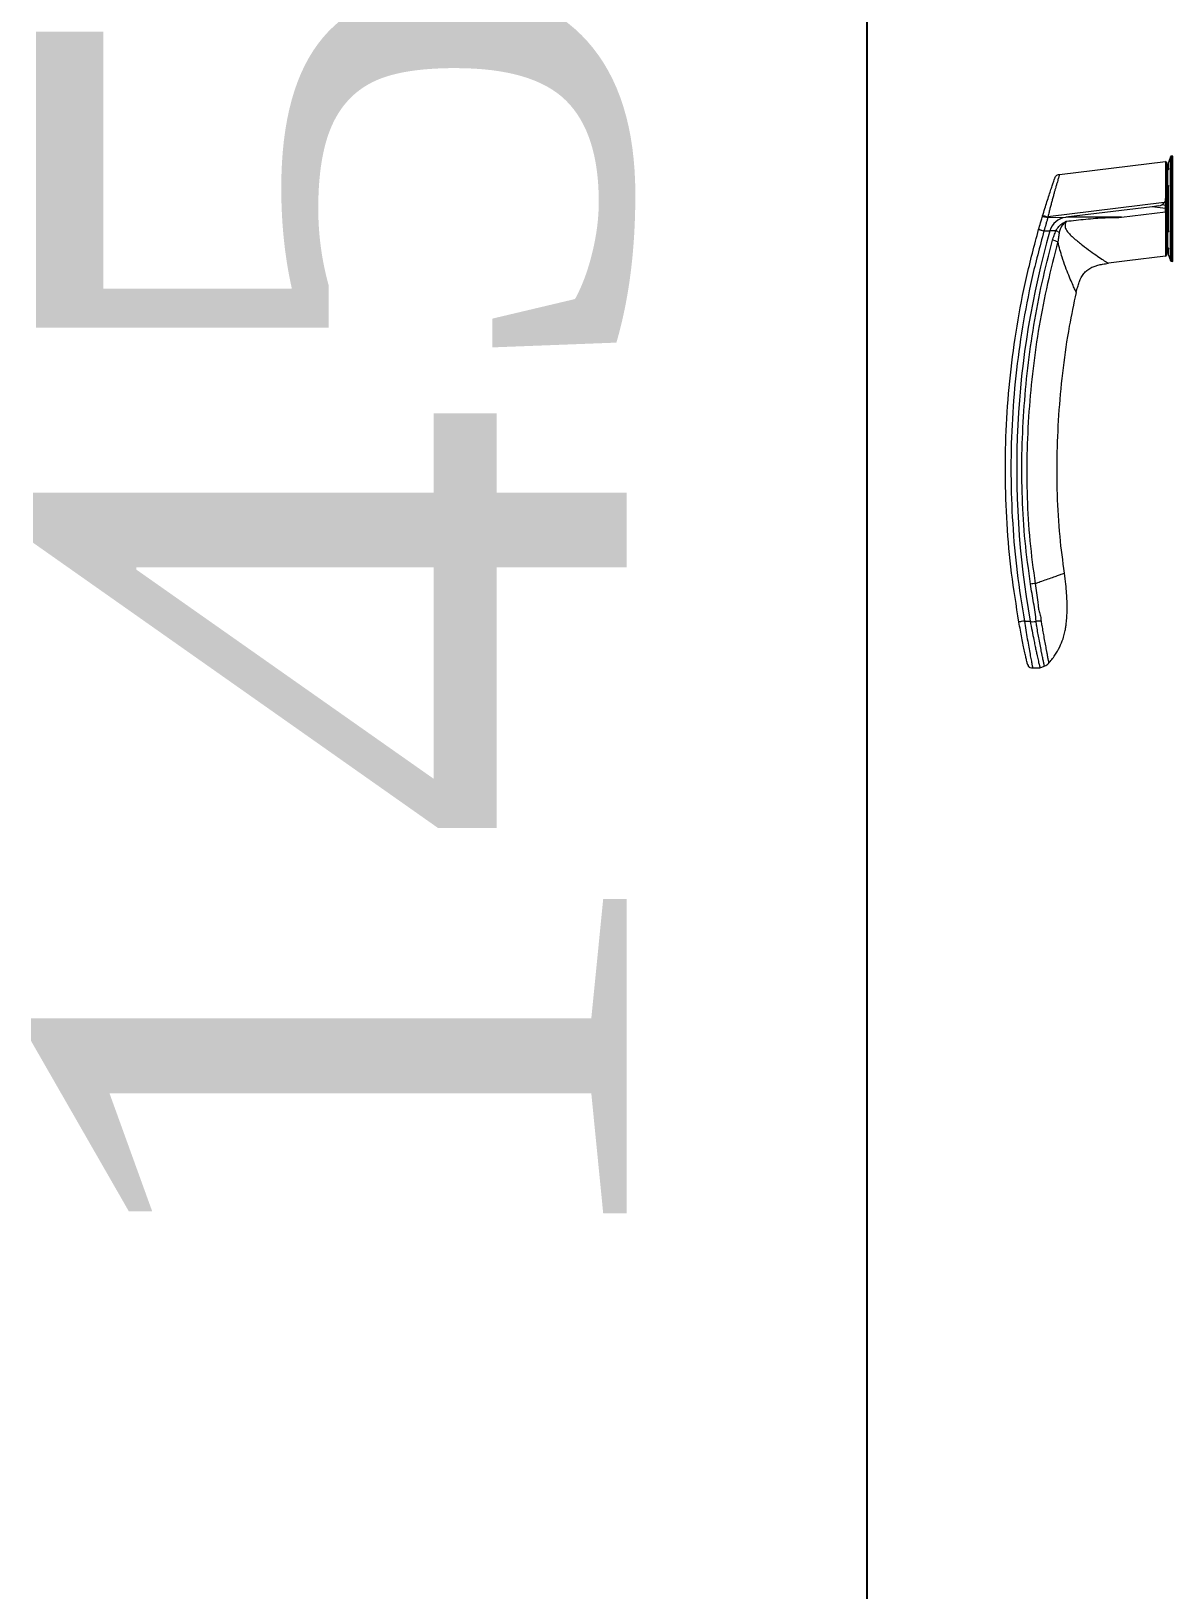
# Model space of a CAD drawing. Header units: millimetres. Extents: x 106699 to 122058, y 158555 to 162844.
# Drawn here: x 116286.99 to 116308.25, y 161797.69 to 161826.71 of the extents above; entities that cross this region are included whole.
import ezdxf

# ---------------------------------------------------------------- set-up
doc = ezdxf.new("R2010")
doc.units = ezdxf.units.MM
doc.layers.add('300_Z4_STR_F03$0$AUDIT_D_220920114151-103', color=251, linetype='Continuous', lineweight=5)
doc.layers.add('S2000-002 Çizgi', color=7, linetype='Continuous')
doc.styles.add('ROMANSTW', font='georgia.ttf')
doc.dimstyles.new('M1', dxfattribs={"dimtxt": 11, "dimasz": 6, "dimexe": 2, "dimexo": 16, "dimgap": 3, "dimtad": 1, "dimdec": 0, "dimzin": 12, "dimdsep": 46, "dimtxsty": 'ROMANSTW', "dimblk": 'ARCHTICK', "dimcen": 0.09, "dimclrd": 251, "dimclre": 251, "dimclrt": 1, "dimadec": 0, "dimazin": 0, "dimtfac": 1, "dimtdec": 0, "dimtix": 1, "dimtmove": 0, "dimatfit": 3, "dimldrblk": 'ARCHTICK', "dimfxl": 1, "dimtolj": 1, "dimtzin": 0, "dimarcsym": 0})

# ---------------------------------------------------------------- blocks, each defined once
blk = doc.blocks.new('_ArchTick')
at = {"color": 0, "linetype": 'ByBlock', "const_width": 0.15}
blk.add_lwpolyline([(-0.5, -0.5), (0.5, 0.5)], dxfattribs=at)
blk = doc.blocks.new('*D395')
at = {"layer": 'Defpoints', "color": 0, "transparency": 16777216}
for p in [(121014.541, 156523.534), (121012.919, 156378.427), (121014.43, 156378.427)]:
    blk.add_point(p, dxfattribs=at)
at = {"layer": 'S2000-002 Çizgi', "color": 251, "lineweight": -2, "transparency": 16777216}
for p, q in [((120998.541, 156523.534), (121010.919, 156523.534)), ((121012.919, 156523.534), (121012.919, 156378.427)), ((120998.43, 156378.427), (121010.919, 156378.427))]:
    blk.add_line(p, q, dxfattribs=at)
at = {"layer": 'S2000-002 Çizgi', "color": 251, "lineweight": -2, "transparency": 16777216, "xscale": 6, "yscale": 6, "zscale": 6}
for p, rotation in [((121012.919, 156523.534), 90), ((121012.919, 156378.427), 270)]:
    blk.add_blockref('_ArchTick', p, dxfattribs=dict(at, rotation=rotation))
at = {"layer": 'S2000-002 Çizgi', "color": 1, "true_color": 0xff0000, "transparency": 16777216, "insert": (121003.024, 156450.98), "char_height": 11, "attachment_point": 5, "rotation": 90, "style": 'ROMANSTW'}
blk.add_mtext('\\A1;145', dxfattribs=at)
blk = doc.blocks.new('A$C247bf20d')
at = {"layer": '300_Z4_STR_F03$0$AUDIT_D_220920114151-103', "color": 251, "lineweight": 9, "true_color": 0x5c5c5c}
for p, q in [((2010.765, 372.511), (2012.739, 372.753)), ((2012.739, 372.753), (2012.739, 372.065)), ((2012.788, 372.709), (2012.769, 372.652)), ((2012.788, 372.606), (2012.788, 372.709)), ((2012.832, 372.838), (2012.798, 372.736)), ((2012.798, 372.627), (2012.798, 372.736)), ((2012.832, 370.908), (2012.832, 372.838)), ((2012.876, 372.853), (2012.852, 372.853)), ((2012.852, 372.853), (2012.852, 370.894)), ((2012.876, 370.893), (2012.876, 372.853)), ((2012.768, 372.5), (2012.76, 372.5)), ((2012.767, 372.547), (2012.769, 372.556)), ((2012.767, 372.513), (2012.767, 372.547)), ((2012.768, 372.52), (2012.768, 372.51)), ((2012.779, 372.568), (2012.775, 372.558)), ((2012.779, 372.568), (2012.779, 372.284)), ((2012.739, 372.058), (2012.739, 372.065)), ((2012.74, 372.058), (2012.739, 372.058)), ((2012.739, 372.058), (2012.739, 372.058)), ((2012.74, 371.941), (2012.74, 372.058)), ((2012.76, 372.055), (2012.76, 371.939)), ((2012.769, 372.246), (2012.767, 372.241)), ((2012.767, 371.826), (2012.767, 372.044)), ((2012.768, 372.25), (2012.768, 372.256)), ((2012.768, 372.256), (2012.773, 372.256)), ((2012.768, 372.25), (2012.768, 372.244)), ((2012.769, 372.045), (2012.769, 371.825)), ((2012.79, 372.282), (2012.771, 372.254)), ((2012.775, 372.278), (2012.779, 372.284)), ((2012.775, 372.278), (2012.788, 372.278)), ((2012.788, 371.471), (2012.788, 372.275)), ((2012.797, 372.301), (2012.79, 372.301)), ((2012.798, 371.453), (2012.798, 372.293)), ((2012.717, 371.989), (2010.548, 371.722)), ((2012.491, 371.91), (2010.882, 371.713)), ((2011.922, 371.713), (2012.739, 371.813)), ((2012.616, 371.926), (2012.491, 371.91)), ((2012.739, 371.875), (2012.491, 371.91)), ((2012.679, 371.949), (2012.739, 371.941)), ((2012.739, 371.875), (2012.739, 371.941)), ((2012.739, 371.941), (2012.739, 371.941)), ((2012.739, 371.941), (2012.74, 371.941)), ((2012.739, 371.874), (2012.739, 371.875)), ((2012.739, 371.874), (2012.739, 371.875)), ((2012.739, 371.813), (2012.739, 371.874)), ((2012.76, 371.939), (2012.76, 371.876)), ((2012.76, 371.876), (2012.76, 371.815)), ((2010.447, 371.728), (2010.45, 371.738)), ((2010.476, 371.461), (2010.588, 371.461)), ((2010.548, 371.722), (2010.545, 371.712)), ((2010.545, 371.712), (2010.882, 371.713)), ((2010.545, 371.712), (2010.546, 371.708)), ((2010.7, 371.461), (2010.588, 371.461)), ((2011.922, 371.713), (2010.882, 371.713)), ((2012.767, 371.505), (2012.769, 371.5)), ((2012.768, 371.502), (2012.768, 371.496)), ((2012.768, 371.49), (2012.768, 371.496)), ((2012.768, 371.49), (2012.773, 371.491)), ((2012.771, 371.493), (2012.79, 371.464)), ((2012.779, 371.462), (2012.775, 371.468)), ((2012.775, 371.468), (2012.788, 371.468)), ((2012.779, 371.462), (2012.779, 371.178)), ((2012.76, 371.247), (2012.768, 371.246)), ((2012.767, 371.236), (2012.767, 371.233)), ((2012.767, 371.234), (2012.767, 371.233)), ((2012.767, 371.2), (2012.767, 371.233)), ((2012.769, 371.19), (2012.767, 371.2)), ((2012.768, 371.237), (2012.768, 371.227)), ((2012.775, 371.188), (2012.779, 371.178)), ((2012.79, 371.445), (2012.797, 371.445)), ((2012.74, 370.988), (2012.739, 370.988)), ((2012.742, 370.988), (2012.74, 370.988)), ((2012.769, 371.095), (2012.788, 371.037)), ((2012.788, 371.037), (2012.788, 371.141)), ((2012.798, 371.01), (2012.798, 371.119)), ((2012.798, 371.01), (2012.832, 370.908)), ((2012.852, 370.894), (2012.876, 370.893)), ((2010.111, 364.196), (2010.22, 364.196)), ((2010.401, 363.324), (2010.486, 363.354)), ((2010.265, 363.326), (2010.402, 363.324))]:
    blk.add_line(p, q, dxfattribs=at)
for points in [[(2012.769, 372.556), (2012.78, 372.585), (2012.788, 372.606)], [(2012.779, 372.568), (2012.781, 372.574), (2012.786, 372.588), (2012.79, 372.598)], [(2012.788, 372.275), (2012.777, 372.259), (2012.769, 372.246)], [(2012.79, 372.301), (2012.786, 372.295), (2012.779, 372.284)], [(2012.769, 371.5), (2012.78, 371.483), (2012.788, 371.471)], [(2012.779, 371.462), (2012.781, 371.459), (2012.786, 371.451), (2012.79, 371.445)], [(2012.788, 371.141), (2012.777, 371.169), (2012.769, 371.19)], [(2012.79, 371.148), (2012.786, 371.158), (2012.779, 371.178)], [(2012.739, 370.988), (2012.025, 370.9), (2011.676, 370.857)]]:
    blk.add_lwpolyline(points, dxfattribs=at)
for centre, radius, start, end in [((2012.739, 372.732), 0.021, 0, 90), ((2012.802, 372.64), 0.035, 161.2742, 180), ((2012.805, 372.703), 0.0175, 114.6772, 161.2742), ((2012.852, 372.832), 0.021, 91.5, 161.2742), ((2012.774, 372.547), 0.00696, 186.7638, 240.0743), ((2012.779, 372.558), 0.0102, 186.6951, 229.9091), ((2012.803, 372.6), 0.0159, 120.5128, 157.8756), ((2012.797, 372.606), 0.00873, 184.2738, 225.3531), ((2012.781, 372.247), 0.0123, 146.5188, 181.2475), ((2012.801, 372.276), 0.0123, 146.489, 181.2008), ((2012.8, 372.265), 0.016, 98.8928, 137.313), ((2012.805, 372.273), 0.0175, 114.6772, 146.1443), ((2012.599, 372.065), 0.14, 277, 327.1309), ((2012.744, 371.95), 0.0752, 266.0126, 282.1159), ((2012.745, 371.895), 0.0462, 70.5397, 96.0633), ((2026.091, 367.035), 16.123, 164.0653, 190.1403), ((2010.924, 371.365), 0.35, 97, 164.0653), ((2012.781, 371.5), 0.0123, 178.7517, 213.4929), ((2012.8, 371.482), 0.016, 222.7019, 261.0872), ((2012.801, 371.471), 0.0123, 178.7944, 213.5158), ((2012.805, 371.474), 0.0175, 213.8557, 245.3228), ((2012.774, 371.199), 0.007, 119.2808, 173.1637), ((2012.779, 371.189), 0.0104, 128.4369, 173.0708), ((2012.739, 371.009), 0.021, 269.9955, 359.9942), ((2012.739, 371.008), 0.0206, 269.8398, 276.9945), ((2012.739, 371.009), 0.021, 277, 0), ((2012.802, 371.106), 0.035, 180, 198.7258), ((2012.797, 371.14), 0.00872, 134.7783, 175.741), ((2012.803, 371.147), 0.0159, 202.1333, 239.6044), ((2012.805, 371.043), 0.0175, 198.7258, 245.3228), ((2012.852, 370.915), 0.021, 198.7258, 268.5)]:
    blk.add_arc(centre, radius, start, end, dxfattribs=at)
blk.add_ellipse((2012.739, 371.899), major_axis=(-0.004, -0.356), ratio=0.000772, start_param=1.502203, end_param=1.688799, dxfattribs=at)
for points, knots in [([(2012.76, 372.732), (2012.76, 372.732), (2012.76, 372.731), (2012.76, 372.717), (2012.76, 372.674), (2012.76, 372.609), (2012.76, 372.514), (2012.76, 372.396), (2012.76, 372.258), (2012.76, 372.146), (2012.76, 372.076), (2012.76, 372.055)], [0, 0, 0, 0, 0.032124, 0.1564, 0.280677, 0.404926, 0.529179, 0.689124, 0.815595, 0.942069, 1, 1, 1, 1]), ([(2012.798, 372.627), (2012.798, 372.626), (2012.797, 372.623), (2012.796, 372.617), (2012.795, 372.611), (2012.793, 372.604), (2012.791, 372.6), (2012.79, 372.598)], [0, 0, 0, 0, 0.200221, 0.400291, 0.604805, 0.818438, 1, 1, 1, 1]), ([(2010.45, 371.738), (2010.464, 371.784), (2010.491, 371.876), (2010.533, 372.006), (2010.572, 372.126), (2010.607, 372.233), (2010.637, 372.322), (2010.66, 372.389), (2010.676, 372.433), (2010.678, 372.439), (2010.679, 372.442)], [0, 0, 0, 0, 0.126015, 0.251184, 0.376395, 0.50128, 0.626452, 0.750842, 0.875656, 1, 1, 1, 1]), ([(2010.765, 372.511), (2010.764, 372.508), (2010.763, 372.504), (2010.755, 372.477), (2010.747, 372.45), (2010.737, 372.416), (2010.726, 372.377), (2010.712, 372.329), (2010.697, 372.278), (2010.681, 372.222), (2010.665, 372.163), (2010.646, 372.096), (2010.627, 372.025), (2010.608, 371.952), (2010.589, 371.882), (2010.569, 371.804), (2010.556, 371.752), (2010.548, 371.722)], [0, 0, 0, 0, 0.124492, 0.187832, 0.251975, 0.311587, 0.373187, 0.436834, 0.50258, 0.559249, 0.619604, 0.683665, 0.751448, 0.809876, 0.875404, 0.927645, 1, 1, 1, 1]), ([(2010.679, 372.442), (2010.683, 372.453), (2010.69, 372.472), (2010.708, 372.494), (2010.733, 372.507), (2010.753, 372.509), (2010.765, 372.511)], [0, 0, 0, 0, 0.301285, 0.500002, 0.698716, 1, 1, 1, 1]), ([(2012.775, 372.558), (2012.774, 372.555), (2012.772, 372.549), (2012.769, 372.536), (2012.768, 372.526), (2012.768, 372.52)], [0, 0, 0, 0, 0.253074, 0.506147, 1, 1, 1, 1]), ([(2012.739, 372.058), (2012.737, 372.045), (2012.734, 372.02), (2012.722, 371.998), (2012.717, 371.989)], [0, 0, 0, 0, 0.54657, 1, 1, 1, 1]), ([(2012.76, 372.055), (2012.76, 372.055), (2012.76, 372.055), (2012.76, 372.055), (2012.758, 372.056), (2012.753, 372.057), (2012.747, 372.058), (2012.742, 372.058), (2012.74, 372.058)], [0, 0, 0, 0, 0.0231892, 0.1226972, 0.3423125, 0.5616382, 0.7808153, 1, 1, 1, 1]), ([(2012.771, 372.253), (2012.77, 372.252), (2012.768, 372.249), (2012.767, 372.244), (2012.767, 372.241), (2012.767, 372.241)], [0, 0, 0, 0, 0.335363, 0.968194, 1, 1, 1, 1]), ([(2012.768, 372.256), (2012.768, 372.258), (2012.769, 372.262), (2012.771, 372.269), (2012.773, 372.275), (2012.775, 372.278)], [0, 0, 0, 0, 0.253026, 0.5060501, 1, 1, 1, 1]), ([(2012.79, 372.301), (2012.791, 372.302), (2012.793, 372.304), (2012.795, 372.304), (2012.797, 372.302), (2012.798, 372.297), (2012.798, 372.294), (2012.798, 372.293)], [0, 0, 0, 0, 0.225763, 0.451671, 0.672772, 0.883995, 1, 1, 1, 1]), ([(2012.739, 371.813), (2012.742, 371.814), (2012.747, 371.814), (2012.754, 371.814), (2012.759, 371.814), (2012.76, 371.815), (2012.76, 371.815)], [0, 0, 0, 0, 0.2499999, 0.4999994, 0.7500003, 1, 1, 1, 1]), ([(2012.739, 371.813), (2012.739, 371.759), (2012.739, 371.65), (2012.739, 371.495), (2012.739, 371.354), (2012.739, 371.229), (2012.739, 371.127), (2012.739, 371.05), (2012.739, 371), (2012.739, 370.992), (2012.739, 370.988)], [0, 0, 0, 0, 0.125487, 0.250054, 0.375368, 0.499919, 0.625239, 0.749897, 0.875085, 1, 1, 1, 1]), ([(2012.76, 371.815), (2012.76, 371.776), (2012.76, 371.688), (2012.76, 371.556), (2012.76, 371.425), (2012.76, 371.306), (2012.76, 371.204), (2012.76, 371.121), (2012.76, 371.059), (2012.76, 371.019), (2012.76, 371.012), (2012.76, 371.009)], [0, 0, 0, 0, 0.092998, 0.207197, 0.321392, 0.434718, 0.548039, 0.661019, 0.773998, 0.886999, 1, 1, 1, 1]), ([(2010.01, 364.178), (2009.961, 364.482), (2009.863, 365.089), (2009.782, 366.009), (2009.749, 366.932), (2009.77, 367.855), (2009.842, 368.775), (2009.967, 369.69), (2010.14, 370.597), (2010.298, 371.192), (2010.377, 371.489)], [0, 0, 0, 0, 0.1250001, 0.2500001, 0.375, 0.5000001, 0.625, 0.7500001, 0.875, 1, 1, 1, 1]), ([(2010.476, 371.461), (2010.398, 371.165), (2010.24, 370.574), (2010.069, 369.672), (2009.944, 368.763), (2009.873, 367.847), (2009.853, 366.93), (2009.885, 366.014), (2009.966, 365.101), (2010.063, 364.498), (2010.111, 364.196)], [0, 0, 0, 0, 0.125087, 0.250101, 0.37525, 0.500244, 0.625377, 0.750263, 0.875005, 1, 1, 1, 1]), ([(2010.377, 371.489), (2010.388, 371.529), (2010.407, 371.595), (2010.431, 371.675), (2010.443, 371.715), (2010.447, 371.728)], [0, 0, 0, 0, 0.500005, 0.826011, 1, 1, 1, 1]), ([(2010.377, 371.489), (2010.377, 371.489), (2010.378, 371.489), (2010.387, 371.486), (2010.396, 371.484), (2010.409, 371.48), (2010.435, 371.473), (2010.459, 371.466), (2010.476, 371.461)], [0, 0, 0, 0, 0.31327, 0.413647, 0.5, 0.586353, 0.68673, 1, 1, 1, 1]), ([(2010.447, 371.728), (2010.448, 371.73), (2010.449, 371.732), (2010.456, 371.733), (2010.467, 371.732), (2010.485, 371.728), (2010.511, 371.722), (2010.532, 371.716), (2010.545, 371.712)], [0, 0, 0, 0, 0.248869, 0.37256, 0.497653, 0.623008, 0.748525, 1, 1, 1, 1]), ([(2010.447, 371.728), (2010.447, 371.73), (2010.448, 371.731), (2010.456, 371.731), (2010.467, 371.73), (2010.485, 371.725), (2010.511, 371.718), (2010.532, 371.712), (2010.546, 371.708)], [0, 0, 0, 0, 0.250523, 0.375521, 0.500335, 0.62505, 0.749723, 1, 1, 1, 1]), ([(2010.45, 371.738), (2010.451, 371.74), (2010.452, 371.743), (2010.462, 371.743), (2010.471, 371.742), (2010.483, 371.74), (2010.509, 371.734), (2010.531, 371.727), (2010.548, 371.722)], [0, 0, 0, 0, 0.311916, 0.412778, 0.5, 0.587221, 0.688084, 1, 1, 1, 1]), ([(2010.546, 371.708), (2010.545, 371.704), (2010.544, 371.698), (2010.541, 371.686), (2010.536, 371.667), (2010.525, 371.632), (2010.505, 371.561), (2010.488, 371.501), (2010.476, 371.461)], [0, 0, 0, 0, 0.044603, 0.078765, 0.14319, 0.267814, 0.513038, 1, 1, 1, 1]), ([(2010.637, 371.286), (2010.646, 371.317), (2010.663, 371.376), (2010.688, 371.433), (2010.7, 371.461)], [0, 0, 0, 0, 0.51428, 1, 1, 1, 1]), ([(2010.7, 371.461), (2010.7, 371.461), (2010.715, 371.491), (2010.749, 371.549), (2010.815, 371.601), (2010.862, 371.625), (2010.881, 371.634), (2010.886, 371.637), (2010.888, 371.638), (2010.889, 371.639), (2010.89, 371.639), (2010.891, 371.64), (2010.891, 371.64), (2010.891, 371.64)], [0, 0, 0, 0, 0.0000153, 0.3731847, 0.7483284, 0.926779, 0.9624609, 0.98156, 0.9885208, 0.9930471, 0.9975817, 0.9992579, 1, 1, 1, 1]), ([(2010.762, 371.432), (2010.752, 371.437), (2010.732, 371.446), (2010.711, 371.456), (2010.7, 371.461)], [0, 0, 0, 0, 0.500001, 1, 1, 1, 1]), ([(2010.891, 371.64), (2010.891, 371.64), (2010.891, 371.64), (2010.891, 371.639), (2010.89, 371.638), (2010.889, 371.637), (2010.887, 371.635), (2010.882, 371.631), (2010.866, 371.618), (2010.829, 371.584), (2010.785, 371.519), (2010.77, 371.46), (2010.762, 371.432)], [0, 0, 0, 0, 0.001161, 0.003561, 0.009316, 0.014615, 0.022507, 0.04371, 0.083574, 0.275673, 0.652166, 1, 1, 1, 1]), ([(2010.893, 371.64), (2010.886, 371.625), (2010.872, 371.596), (2010.866, 371.548), (2010.876, 371.503), (2010.911, 371.448), (2010.967, 371.387), (2011.066, 371.295), (2011.195, 371.192), (2011.342, 371.082), (2011.474, 370.989), (2011.565, 370.928), (2011.621, 370.892), (2011.652, 370.873), (2011.672, 370.86), (2011.675, 370.858), (2011.676, 370.857)], [0, 0, 0, 0, 0.031118, 0.060017, 0.088357, 0.118309, 0.18216, 0.248362, 0.381733, 0.514591, 0.643558, 0.767595, 0.827634, 0.886169, 0.943226, 1, 1, 1, 1]), ([(2010.893, 371.64), (2011.014, 371.654), (2011.254, 371.681), (2011.57, 371.707), (2011.788, 371.712), (2011.89, 371.713), (2011.917, 371.713), (2011.922, 371.713), (2011.922, 371.713)], [0, 0, 0, 0, 0.352254, 0.7043529, 0.9195741, 0.9857777, 0.999996, 1, 1, 1, 1]), ([(2012.767, 371.505), (2012.767, 371.504), (2012.767, 371.5), (2012.769, 371.497), (2012.77, 371.495)], [0, 0, 0, 0, 0.474586, 1, 1, 1, 1]), ([(2012.775, 371.468), (2012.774, 371.47), (2012.772, 371.474), (2012.769, 371.481), (2012.768, 371.487), (2012.768, 371.49)], [0, 0, 0, 0, 0.253076, 0.506151, 1, 1, 1, 1]), ([(2010.226, 364.884), (2010.189, 365.15), (2010.116, 365.683), (2010.066, 366.489), (2010.06, 367.297), (2010.096, 368.104), (2010.169, 368.908), (2010.282, 369.708), (2010.434, 370.503), (2010.57, 371.025), (2010.637, 371.286)], [0, 0, 0, 0, 0.124756, 0.249725, 0.374812, 0.499639, 0.624539, 0.749687, 0.874812, 1, 1, 1, 1]), ([(2010.737, 371.259), (2010.669, 371), (2010.534, 370.481), (2010.381, 369.692), (2010.266, 368.897), (2010.191, 368.097), (2010.152, 367.295), (2010.156, 366.493), (2010.203, 365.691), (2010.276, 365.161), (2010.312, 364.897)], [0, 0, 0, 0, 0.125163, 0.250246, 0.375386, 0.500334, 0.625221, 0.750309, 0.87521, 1, 1, 1, 1]), ([(2010.737, 371.259), (2010.721, 371.263), (2010.688, 371.272), (2010.654, 371.282), (2010.637, 371.286)], [0, 0, 0, 0, 0.5, 1, 1, 1, 1]), ([(2010.762, 371.432), (2010.757, 371.404), (2010.747, 371.347), (2010.74, 371.289), (2010.737, 371.259)], [0, 0, 0, 0, 0.485099, 1, 1, 1, 1]), ([(2011.077, 370.312), (2011.076, 370.317), (2011.072, 370.327), (2011.04, 370.396), (2010.995, 370.498), (2010.938, 370.632), (2010.876, 370.791), (2010.82, 370.953), (2010.772, 371.11), (2010.749, 371.209), (2010.737, 371.259)], [0, 0, 0, 0, 0.11248, 0.233004, 0.36169, 0.497415, 0.637996, 0.782935, 0.889126, 1, 1, 1, 1]), ([(2012.768, 371.227), (2012.768, 371.223), (2012.769, 371.217), (2012.771, 371.204), (2012.773, 371.194), (2012.775, 371.188)], [0, 0, 0, 0, 0.253022, 0.506044, 1, 1, 1, 1]), ([(2012.798, 371.453), (2012.798, 371.451), (2012.797, 371.447), (2012.796, 371.444), (2012.795, 371.442), (2012.793, 371.442), (2012.791, 371.444), (2012.79, 371.445)], [0, 0, 0, 0, 0.20023, 0.400295, 0.604814, 0.818441, 1, 1, 1, 1]), ([(2012.74, 370.988), (2012.74, 370.988), (2012.74, 370.988), (2012.739, 370.988), (2012.739, 370.988)], [0, 0, 0, 0, 0.086113, 1, 1, 1, 1]), ([(2012.79, 371.148), (2012.791, 371.146), (2012.793, 371.141), (2012.795, 371.134), (2012.797, 371.127), (2012.798, 371.122), (2012.798, 371.12), (2012.798, 371.119)], [0, 0, 0, 0, 0.225758, 0.451678, 0.672777, 0.883996, 1, 1, 1, 1]), ([(2011.077, 370.312), (2011.086, 370.348), (2011.101, 370.412), (2011.128, 370.499), (2011.161, 370.577), (2011.202, 370.649), (2011.259, 370.714), (2011.329, 370.765), (2011.405, 370.799), (2011.486, 370.824), (2011.575, 370.843), (2011.64, 370.852), (2011.676, 370.857)], [0, 0, 0, 0, 0.123084, 0.221769, 0.303912, 0.407659, 0.5, 0.592341, 0.696089, 0.778231, 0.876916, 1, 1, 1, 1]), ([(2010.859, 365.087), (2010.828, 365.315), (2010.763, 365.801), (2010.72, 366.553), (2010.717, 367.34), (2010.756, 368.127), (2010.832, 368.91), (2010.937, 369.639), (2011.036, 370.104), (2011.08, 370.312)], [0, 0, 0, 0, 0.130804, 0.27993, 0.42967, 0.579614, 0.729288, 0.87837, 1, 1, 1, 1]), ([(2010.313, 364.897), (2010.32, 364.899), (2010.337, 364.905), (2010.369, 364.916), (2010.435, 364.94), (2010.53, 364.973), (2010.638, 365.011), (2010.73, 365.043), (2010.802, 365.068), (2010.843, 365.083), (2010.862, 365.089), (2010.857, 365.087), (2010.857, 365.087)], [0, 0, 0, 0, 0.022146, 0.053652, 0.099799, 0.238143, 0.384319, 0.536545, 0.692067, 0.847323, 0.999031, 1, 1, 1, 1]), ([(2010.559, 363.403), (2010.601, 363.454), (2010.68, 363.553), (2010.771, 363.709), (2010.828, 363.849), (2010.86, 363.967), (2010.879, 364.057), (2010.889, 364.128), (2010.896, 364.188), (2010.902, 364.255), (2010.907, 364.346), (2010.909, 364.454), (2010.906, 364.579), (2010.898, 364.721), (2010.883, 364.894), (2010.866, 365.019), (2010.857, 365.087)], [0, 0, 0, 0, 0.111824, 0.213093, 0.305423, 0.367264, 0.420097, 0.461103, 0.487919, 0.523586, 0.574035, 0.642105, 0.707089, 0.786442, 0.882941, 1, 1, 1, 1]), ([(2010.313, 364.897), (2010.299, 364.895), (2010.271, 364.89), (2010.241, 364.886), (2010.226, 364.884)], [0, 0, 0, 0, 0.5, 1, 1, 1, 1]), ([(2010.33, 364.191), (2010.326, 364.248), (2010.319, 364.364), (2010.271, 364.593), (2010.244, 364.767), (2010.226, 364.884)], [0, 0, 0, 0, 0.244835, 0.496464, 1, 1, 1, 1]), ([(2010.313, 364.897), (2010.331, 364.781), (2010.354, 364.637), (2010.37, 364.462), (2010.383, 364.373), (2010.414, 364.286), (2010.42, 364.224), (2010.423, 364.193)], [0, 0, 0, 0, 0.492322, 0.61423, 0.737327, 0.870902, 1, 1, 1, 1]), ([(2010.111, 364.196), (2010.093, 364.193), (2010.069, 364.188), (2010.042, 364.184), (2010.029, 364.181), (2010.02, 364.18), (2010.01, 364.178), (2010.01, 364.178), (2010.01, 364.178)], [0, 0, 0, 0, 0.313285, 0.413657, 0.500001, 0.586343, 0.686716, 1, 1, 1, 1]), ([(2010.165, 363.408), (2010.165, 363.411), (2010.164, 363.417), (2010.153, 363.462), (2010.137, 363.533), (2010.116, 363.63), (2010.092, 363.747), (2010.065, 363.881), (2010.037, 364.027), (2010.019, 364.127), (2010.01, 364.178)], [0, 0, 0, 0, 0.124397, 0.249168, 0.374155, 0.498764, 0.624211, 0.749052, 0.874665, 1, 1, 1, 1]), ([(2010.111, 364.196), (2010.12, 364.139), (2010.138, 364.025), (2010.166, 363.86), (2010.193, 363.709), (2010.217, 363.576), (2010.238, 363.468), (2010.254, 363.386), (2010.263, 363.34), (2010.267, 363.321), (2010.266, 363.326), (2010.266, 363.326)], [0, 0, 0, 0, 0.124835, 0.250122, 0.374821, 0.500263, 0.62496, 0.750073, 0.874979, 0.999511, 1, 1, 1, 1]), ([(2010.22, 364.196), (2010.231, 364.134), (2010.253, 364.014), (2010.283, 363.864), (2010.307, 363.747), (2010.326, 363.657), (2010.346, 363.562), (2010.367, 363.467), (2010.386, 363.385), (2010.397, 363.338), (2010.402, 363.318), (2010.401, 363.324), (2010.401, 363.324)], [0, 0, 0, 0, 0.134443, 0.262542, 0.344506, 0.423671, 0.500053, 0.623592, 0.747973, 0.873254, 0.999491, 1, 1, 1, 1]), ([(2010.22, 364.196), (2010.22, 364.195), (2010.221, 364.193), (2010.223, 364.191), (2010.229, 364.187), (2010.254, 364.182), (2010.288, 364.186), (2010.318, 364.189), (2010.33, 364.191)], [0, 0, 0, 0, 0.024633, 0.049172, 0.090974, 0.206477, 0.692295, 1, 1, 1, 1]), ([(2010.423, 364.193), (2010.408, 364.193), (2010.38, 364.192), (2010.347, 364.191), (2010.331, 364.191)], [0, 0, 0, 0, 0.498672, 1, 1, 1, 1]), ([(2010.486, 363.354), (2010.485, 363.356), (2010.484, 363.362), (2010.475, 363.403), (2010.462, 363.465), (2010.449, 363.529), (2010.44, 363.571), (2010.438, 363.582), (2010.436, 363.594), (2010.427, 363.638), (2010.41, 363.725), (2010.386, 363.847), (2010.363, 363.973), (2010.344, 364.086), (2010.335, 364.16), (2010.331, 364.191)], [0, 0, 0, 0, 0.120507, 0.227961, 0.338516, 0.45049, 0.478369, 0.485336, 0.487078, 0.517549, 0.627379, 0.740433, 0.83457, 0.93069, 1, 1, 1, 1]), ([(2010.423, 364.193), (2010.427, 364.166), (2010.439, 364.1), (2010.457, 363.997), (2010.478, 363.879), (2010.499, 363.763), (2010.514, 363.68), (2010.522, 363.638), (2010.524, 363.627), (2010.526, 363.616), (2010.533, 363.576), (2010.544, 363.516), (2010.555, 363.456), (2010.562, 363.416), (2010.563, 363.411), (2010.563, 363.408)], [0, 0, 0, 0, 0.064639, 0.158899, 0.254724, 0.36529, 0.478817, 0.509447, 0.511199, 0.518203, 0.546236, 0.658873, 0.767107, 0.87842, 1, 1, 1, 1]), ([(2010.165, 363.408), (2010.169, 363.393), (2010.174, 363.374), (2010.187, 363.353), (2010.196, 363.343), (2010.208, 363.336), (2010.231, 363.328), (2010.251, 363.327), (2010.266, 363.326)], [0, 0, 0, 0, 0.306272, 0.409183, 0.500001, 0.590815, 0.693729, 1, 1, 1, 1]), ([(2010.563, 363.408), (2010.552, 363.396), (2010.53, 363.373), (2010.501, 363.36), (2010.486, 363.354)], [0, 0, 0, 0, 0.500002, 1, 1, 1, 1])]:
    blk.add_open_spline(points, degree=3, knots=knots, dxfattribs=at)
at = {"layer": 'S2000-002 Çizgi'}
dim = blk.add_linear_dim(base=(2007.178, 291.619), p1=(2008.8, 436.726), p2=(2008.69, 291.619), angle=90, dimstyle='M1', dxfattribs=at)
dim.commit()
dim.dimension.update_dxf_attribs({"geometry": '*D395', "text_midpoint": (1997.283, 364.172), "insert": (-119005.741, -156086.808)})

msp = doc.modelspace()

# ---------------------------------------------------------------- block references
at = {"layer": 'S2000-002 Çizgi'}
msp.add_blockref('A$C247bf20d', (114295.374, 161451.533), dxfattribs=at)

doc.saveas('drawing.dxf')
